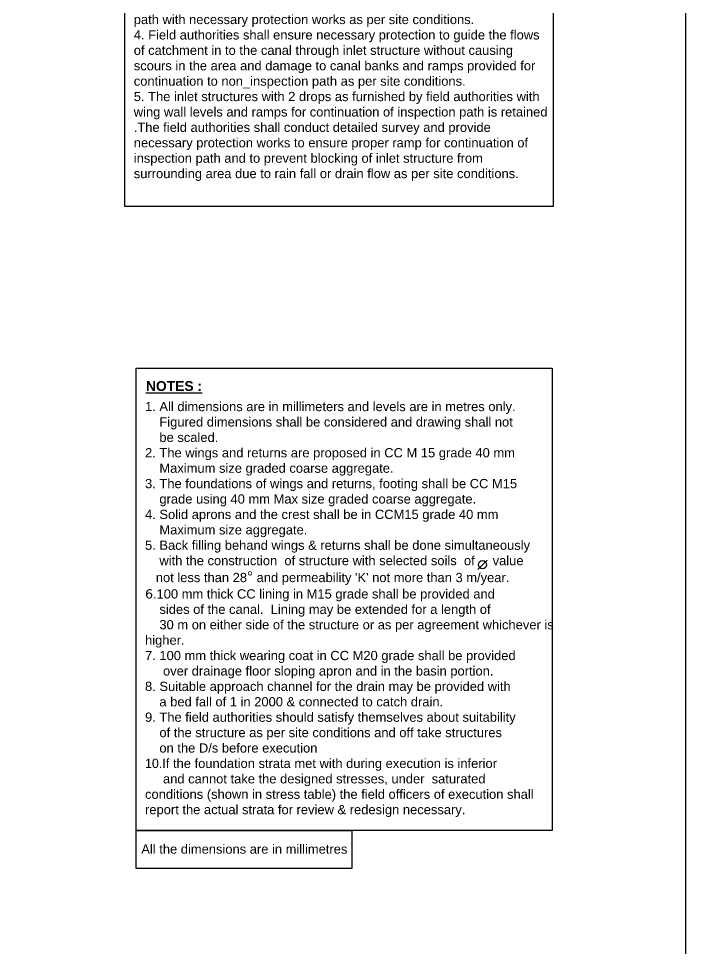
# Model space of a CAD drawing. Header units: inches. Extents: x 132 to 257, y -67 to 80.
# Drawn here: x 231.52 to 256.74, y -27.55 to 7.66 of the extents above; entities that cross this region are included whole.
import ezdxf

# ---------------------------------------------------------------- set-up
doc = ezdxf.new("R2010")
doc.units = ezdxf.units.IN
doc.header["$LTSCALE"] = 0.1
doc.header["$MEASUREMENT"] = 0
doc.styles.get("Standard").update_dxf_attribs({"font": 'arial.ttf'})

msp = doc.modelspace()

# ---------------------------------------------------------------- linework, layer by layer
msp.add_line((249.2509, -12.8505), (248.8968, -13.2094))
for points in [[(235.539, 14.3293), (251.745, 14.3293), (251.745, 0.5372), (235.539, 0.5372)], [(235.9652, -5.5779), (251.7056, -5.5779), (251.7056, -23.0807), (235.9652, -23.0807)], [(235.9652, -23.0807), (244.1251, -23.0807), (244.1251, -24.5272), (235.9652, -24.5272)]]:
    msp.add_lwpolyline(points, close=True)
msp.add_lwpolyline([(256.7442, 7.8625), (256.7442, -28.2935), (131.5772, -28.2935), (131.5772, 7.8625), (231.0004, 7.8625)])
msp.add_circle((249.0691, -13.0196), 0.1549)

# ---------------------------------------------------------------- texts
at = {"attachment_point": 1}
for s, insert, char_height, width in [('\\P{\\H0.9333x;1. The project authorities should satify whether the design proposals   comply technical specification as stipulated in agreement condition, any deviations noticed may be referred to CDO for necessary notifications before execution.\\P2. The field authorities shall ensure providing of escape arrangement on D/S of main canal equivalent of inlet discharges with out damaging the canal banks due to cumulative effect of such inlets provided in the package.\\P3. The field authorities should ensure proper continuation of inspection path with necessary protection works as per site conditions.\\P4. Field authorities shall ensure necessary protection to guide the flows of catchment in to the canal through inlet structure without causing scours in the area and damage to canal banks and ramps provided for continuation to non_inspection path as per site conditions.\\P5. The inlet structures with 2 drops as furnished by field authorities with wing wall levels and ramps for continuation of inspection path is retained .The field authorities shall conduct detailed survey and provide necessary protection works to ensure proper ramp for continuation of inspection path and to prevent blocking of inlet structure from surrounding area due to rain fall or drain flow as per site conditions.}', (235.8753, 13.675), 0.375, 15.691113), ('{\\fArial|b1|i0|c0|p34;\\LNOTES :}', (236.3359, -6.0689), 0.375, 8.343345), ("\\P{\\H0.9333x;1. All dimensions are in millimeters and levels are in metres only.  \\P    Figured dimensions shall be considered and drawing shall not \\P    be scaled.\\P2. The wings and returns are proposed in CC M 15 grade 40 mm \\P    Maximum size graded coarse aggregate.\\P3. The foundations of wings and returns, footing shall be CC M15 \\P    grade using 40 mm Max size graded coarse aggregate.\\P4. Solid aprons and the crest shall be in CCM15 grade 40 mm\\P    Maximum size aggregate.\\P5. Back filling behand wings & returns shall be done simultaneously \\P    with the construction  of structure with selected soils  of     value\\P   not less than 28\\H1.1607x;°\\H0.86153x; and permeability 'K' not more than 3 m/year.\\P\\fVerdana|b0|i0|c0|p34;6\\Ftxt|c0;.\\fArial|b0|i0|c0|p34;100 mm thick CC lining in M15 grade shall be provided and \\P    sides of the canal.  Lining may be extended for a length of \\P    30 m on either side of the structure or as per agreement whichever is higher.\\P7. 100 mm thick wearing coat in CC M20 grade shall be provided\\P     over drainage floor sloping apron and in the basin portion.\\P8. Suitable approach channel for the drain may be provided with \\P    a bed fall of 1 in 2000 & connected to catch drain.\\P9. The field authorities should satisfy themselves about suitability\\P    of the structure as per site conditions and off take structures\\P    on the D/s before execution\\P\\Ftxt|c0;10.\\fArial|b0|i0|c0|p34;If the foundation strata met with during execution is inferior\\P     and cannot take the designed stresses, under  saturated   ^I      conditions (shown in stress table) the field officers of execution shall report the actual strata for review & redesign necessary. }", (236.3015, -6.2323), 0.375, 15.418078), ('{\\fArial|b0|i0|c0|p34;  \\H1.244x;All the dimensions are in millimetres}', (235.9422, -23.6149), 0.28125, 8.98125)]:
    msp.add_mtext(s, dxfattribs=dict(at, insert=insert, char_height=char_height, width=width))

doc.saveas('drawing.dxf')
